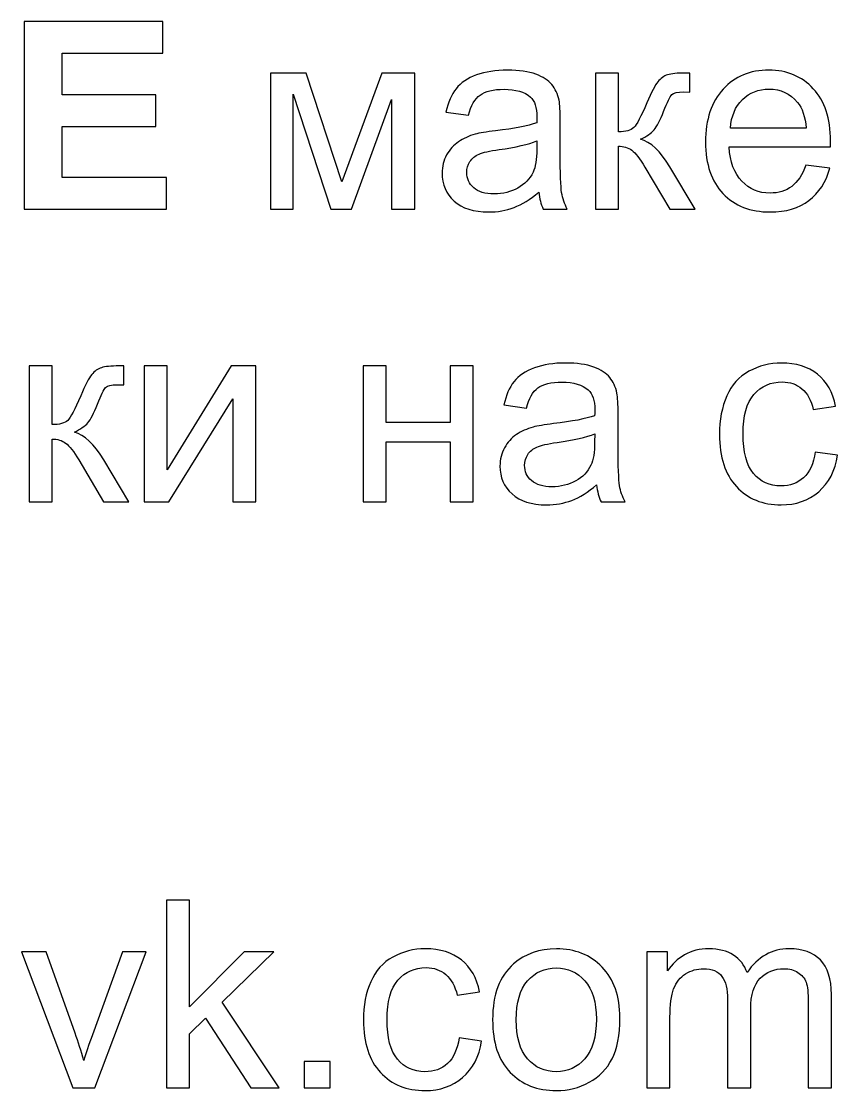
# Model space of a CAD drawing. Header units: centimetres. Extents: x 40 to 180, y 16 to 171.
# Drawn here: x 142.78 to 150.69, y 51.82 to 62.18 of the extents above; entities that cross this region are included whole.
import ezdxf

# ---------------------------------------------------------------- set-up
doc = ezdxf.new("R2010")
doc.units = ezdxf.units.CM
doc.header["$MEASUREMENT"] = 0
doc.layers.add('layer 1', color=7, linetype='Continuous')

msp = doc.modelspace()

# ---------------------------------------------------------------- linework, layer by layer
at = {"layer": 'layer 1', "color": 155}
for points, knots in [([(142.80196, 60.35965), (142.80196, 60.35965), (142.80196, 62.17829), (142.80196, 62.17829), (142.80196, 62.17829), (142.80196, 62.17829), (144.14816, 62.17829), (144.14816, 62.17829), (144.14816, 62.17829), (144.14816, 62.17829), (144.14816, 61.87095), (144.14816, 61.87095), (144.14816, 61.87095), (144.14816, 61.87095), (143.17026, 61.87095), (143.17026, 61.87095), (143.17026, 61.87095), (143.17026, 61.87095), (143.17026, 61.46709), (143.17026, 61.46709), (143.17026, 61.46709), (143.17026, 61.46709), (144.07958, 61.46709), (144.07958, 61.46709), (144.07958, 61.46709), (144.07958, 61.46709), (144.07958, 61.15975), (144.07958, 61.15975), (144.07958, 61.15975), (144.07958, 61.15975), (143.17026, 61.15975), (143.17026, 61.15975), (143.17026, 61.15975), (143.17026, 61.15975), (143.17026, 60.66699), (143.17026, 60.66699), (143.17026, 60.66699), (143.17026, 60.66699), (144.18372, 60.66699), (144.18372, 60.66699), (144.18372, 60.66699), (144.18372, 60.66699), (144.18372, 60.35965), (144.18372, 60.35965), (144.18372, 60.35965), (144.18372, 60.35965), (142.80196, 60.35965), (142.80196, 60.35965)], [0, 0, 0, 0, 0.07692308, 0.07692308, 0.07692308, 0.07692308, 0.15384615, 0.15384615, 0.15384615, 0.15384615, 0.23076923, 0.23076923, 0.23076923, 0.23076923, 0.30769231, 0.30769231, 0.30769231, 0.30769231, 0.38461538, 0.38461538, 0.38461538, 0.38461538, 0.46153846, 0.46153846, 0.46153846, 0.46153846, 0.53846154, 0.53846154, 0.53846154, 0.53846154, 0.61538462, 0.61538462, 0.61538462, 0.61538462, 0.69230769, 0.69230769, 0.69230769, 0.69230769, 0.76923077, 0.76923077, 0.76923077, 0.76923077, 0.84615385, 0.84615385, 0.84615385, 0.84615385, 1, 1, 1, 1]), ([(144.18309, 51.84682), (144.18309, 51.84682), (144.18309, 53.66546), (144.18309, 53.66546), (144.18309, 53.66546), (144.18309, 53.66546), (144.40661, 53.66546), (144.40661, 53.66546), (144.40661, 53.66546), (144.40661, 53.66546), (144.40661, 52.62956), (144.40661, 52.62956), (144.40661, 52.62956), (144.40661, 52.62956), (144.93493, 53.16508), (144.93493, 53.16508), (144.93493, 53.16508), (144.93493, 53.16508), (145.22364, 53.16508), (145.22364, 53.16508), (145.22364, 53.16508), (145.22364, 53.16508), (144.72072, 52.67528), (144.72072, 52.67528), (144.72072, 52.67528), (144.72072, 52.67528), (145.27444, 51.84682), (145.27444, 51.84682), (145.27444, 51.84682), (145.27444, 51.84682), (144.99927, 51.84682), (144.99927, 51.84682), (144.99927, 51.84682), (144.99927, 51.84682), (144.56155, 52.52034), (144.56155, 52.52034), (144.56155, 52.52034), (144.56155, 52.52034), (144.40661, 52.36964), (144.40661, 52.36964), (144.40661, 52.36964), (144.40661, 52.36964), (144.40661, 51.84682), (144.40661, 51.84682), (144.40661, 51.84682), (144.40661, 51.84682), (144.18309, 51.84682), (144.18309, 51.84682)], [0, 0, 0, 0, 0.07692308, 0.07692308, 0.07692308, 0.07692308, 0.15384615, 0.15384615, 0.15384615, 0.15384615, 0.23076923, 0.23076923, 0.23076923, 0.23076923, 0.30769231, 0.30769231, 0.30769231, 0.30769231, 0.38461538, 0.38461538, 0.38461538, 0.38461538, 0.46153846, 0.46153846, 0.46153846, 0.46153846, 0.53846154, 0.53846154, 0.53846154, 0.53846154, 0.61538462, 0.61538462, 0.61538462, 0.61538462, 0.69230769, 0.69230769, 0.69230769, 0.69230769, 0.76923077, 0.76923077, 0.76923077, 0.76923077, 0.84615385, 0.84615385, 0.84615385, 0.84615385, 1, 1, 1, 1]), ([(143.2725, 51.84682), (143.2725, 51.84682), (142.77508, 53.16508), (142.77508, 53.16508), (142.77508, 53.16508), (142.77508, 53.16508), (143.01426, 53.16508), (143.01426, 53.16508), (143.01426, 53.16508), (143.01426, 53.16508), (143.2962, 52.37556), (143.2962, 52.37556), (143.2962, 52.37556), (143.32668, 52.29047), (143.35505, 52.202), (143.38087, 52.11013), (143.38087, 52.11013), (143.40077, 52.17956), (143.42828, 52.26296), (143.46427, 52.36075), (143.46427, 52.36075), (143.46427, 52.36075), (143.75721, 53.16508), (143.75721, 53.16508), (143.75721, 53.16508), (143.75721, 53.16508), (143.98666, 53.16508), (143.98666, 53.16508), (143.98666, 53.16508), (143.98666, 53.16508), (143.48755, 51.84682), (143.48755, 51.84682), (143.48755, 51.84682), (143.48755, 51.84682), (143.2725, 51.84682), (143.2725, 51.84682)], [0, 0, 0, 0, 0.1, 0.1, 0.1, 0.1, 0.2, 0.2, 0.2, 0.2, 0.3, 0.3, 0.3, 0.3, 0.4, 0.4, 0.4, 0.4, 0.5, 0.5, 0.5, 0.5, 0.6, 0.6, 0.6, 0.6, 0.7, 0.7, 0.7, 0.7, 0.8, 0.8, 0.8, 0.8, 1, 1, 1, 1]), ([(147.019, 52.32942), (147.019, 52.32942), (147.23744, 52.29894), (147.23744, 52.29894), (147.23744, 52.29894), (147.21331, 52.14866), (147.15235, 52.03139), (147.05371, 51.9463), (147.05371, 51.9463), (146.95508, 51.86121), (146.83358, 51.81888), (146.69007, 51.81888), (146.69007, 51.81888), (146.51015, 51.81888), (146.36537, 51.87772), (146.25615, 51.99541), (146.25615, 51.99541), (146.14651, 52.1131), (146.0919, 52.28158), (146.0919, 52.50087), (146.0919, 52.50087), (146.0919, 52.64311), (146.11561, 52.76715), (146.1626, 52.87383), (146.1626, 52.87383), (146.20959, 52.98008), (146.28113, 53.06009), (146.37765, 53.11301), (146.37765, 53.11301), (146.47375, 53.16635), (146.57831, 53.19302), (146.69176, 53.19302), (146.69176, 53.19302), (146.83443, 53.19302), (146.95169, 53.15704), (147.04228, 53.08465), (147.04228, 53.08465), (147.1333, 53.01226), (147.19172, 52.90939), (147.21712, 52.77646), (147.21712, 52.77646), (147.21712, 52.77646), (147.00122, 52.74344), (147.00122, 52.74344), (147.00122, 52.74344), (146.98048, 52.83192), (146.94407, 52.89838), (146.89115, 52.94325), (146.89115, 52.94325), (146.83866, 52.9877), (146.77516, 53.01014), (146.70065, 53.01014), (146.70065, 53.01014), (146.58805, 53.01014), (146.49661, 52.96992), (146.42591, 52.88949), (146.42591, 52.88949), (146.35564, 52.80863), (146.3205, 52.68163), (146.3205, 52.50722), (146.3205, 52.50722), (146.3205, 52.33027), (146.35437, 52.202), (146.4221, 52.12199), (146.4221, 52.12199), (146.49026, 52.04198), (146.57873, 52.00176), (146.68753, 52.00176), (146.68753, 52.00176), (146.77558, 52.00176), (146.84882, 52.02843), (146.90724, 52.08219), (146.90724, 52.08219), (146.96608, 52.13553), (147.00334, 52.21808), (147.019, 52.32942)], [0, 0, 0, 0, 0.05, 0.05, 0.05, 0.05, 0.1, 0.1, 0.1, 0.1, 0.15, 0.15, 0.15, 0.15, 0.2, 0.2, 0.2, 0.2, 0.25, 0.25, 0.25, 0.25, 0.3, 0.3, 0.3, 0.3, 0.35, 0.35, 0.35, 0.35, 0.4, 0.4, 0.4, 0.4, 0.45, 0.45, 0.45, 0.45, 0.5, 0.5, 0.5, 0.5, 0.55, 0.55, 0.55, 0.55, 0.6, 0.6, 0.6, 0.6, 0.65, 0.65, 0.65, 0.65, 0.7, 0.7, 0.7, 0.7, 0.75, 0.75, 0.75, 0.75, 0.8, 0.8, 0.8, 0.8, 0.85, 0.85, 0.85, 0.85, 0.9, 0.9, 0.9, 0.9, 1, 1, 1, 1]), ([(147.34412, 52.50595), (147.34412, 52.74937), (147.41185, 52.92971), (147.54774, 53.04697), (147.54774, 53.04697), (147.66077, 53.14434), (147.7992, 53.19302), (147.96219, 53.19302), (147.96219, 53.19302), (148.14295, 53.19302), (148.29112, 53.13375), (148.40626, 53.01522), (148.40626, 53.01522), (148.52099, 52.89711), (148.57856, 52.73328), (148.57856, 52.52458), (148.57856, 52.52458), (148.57856, 52.35524), (148.55316, 52.22232), (148.50236, 52.12537), (148.50236, 52.12537), (148.45156, 52.02843), (148.37748, 51.95308), (148.28011, 51.89931), (148.28011, 51.89931), (148.18317, 51.84555), (148.07691, 51.81888), (147.96219, 51.81888), (147.96219, 51.81888), (147.77761, 51.81888), (147.6286, 51.87772), (147.51472, 51.99583), (147.51472, 51.99583), (147.40085, 52.11394), (147.34412, 52.28412), (147.34412, 52.50595)], [0, 0, 0, 0, 0.1, 0.1, 0.1, 0.1, 0.2, 0.2, 0.2, 0.2, 0.3, 0.3, 0.3, 0.3, 0.4, 0.4, 0.4, 0.4, 0.5, 0.5, 0.5, 0.5, 0.6, 0.6, 0.6, 0.6, 0.7, 0.7, 0.7, 0.7, 0.8, 0.8, 0.8, 0.8, 1, 1, 1, 1]), ([(148.8406, 51.84682), (148.8406, 51.84682), (148.8406, 53.16508), (148.8406, 53.16508), (148.8406, 53.16508), (148.8406, 53.16508), (149.04126, 53.16508), (149.04126, 53.16508), (149.04126, 53.16508), (149.04126, 53.16508), (149.04126, 52.97881), (149.04126, 52.97881), (149.04126, 52.97881), (149.08232, 53.04316), (149.13736, 53.09523), (149.20594, 53.13418), (149.20594, 53.13418), (149.27452, 53.17355), (149.35241, 53.19302), (149.44004, 53.19302), (149.44004, 53.19302), (149.53741, 53.19302), (149.61742, 53.1727), (149.67965, 53.13248), (149.67965, 53.13248), (149.74188, 53.09184), (149.7859, 53.03554), (149.8113, 52.96273), (149.8113, 52.96273), (149.91629, 53.1164), (150.05218, 53.19302), (150.21982, 53.19302), (150.21982, 53.19302), (150.35105, 53.19302), (150.45223, 53.15704), (150.5225, 53.08465), (150.5225, 53.08465), (150.5932, 53.01226), (150.62876, 52.90092), (150.62876, 52.75064), (150.62876, 52.75064), (150.62876, 52.75064), (150.62876, 51.84682), (150.62876, 51.84682), (150.62876, 51.84682), (150.62876, 51.84682), (150.40524, 51.84682), (150.40524, 51.84682), (150.40524, 51.84682), (150.40524, 51.84682), (150.40524, 52.67655), (150.40524, 52.67655), (150.40524, 52.67655), (150.40524, 52.76545), (150.39762, 52.8298), (150.38323, 52.86917), (150.38323, 52.86917), (150.36883, 52.90854), (150.34259, 52.93987), (150.30406, 52.964), (150.30406, 52.964), (150.26596, 52.98813), (150.22109, 52.99998), (150.16987, 52.99998), (150.16987, 52.99998), (150.07673, 52.99998), (149.99969, 52.96908), (149.9383, 52.90769), (149.9383, 52.90769), (149.87692, 52.84589), (149.84644, 52.74725), (149.84644, 52.61178), (149.84644, 52.61178), (149.84644, 52.61178), (149.84644, 51.84682), (149.84644, 51.84682), (149.84644, 51.84682), (149.84644, 51.84682), (149.62292, 51.84682), (149.62292, 51.84682), (149.62292, 51.84682), (149.62292, 51.84682), (149.62292, 52.70238), (149.62292, 52.70238), (149.62292, 52.70238), (149.62292, 52.80144), (149.60472, 52.87594), (149.56831, 52.92547), (149.56831, 52.92547), (149.5319, 52.975), (149.47221, 52.99998), (149.38966, 52.99998), (149.38966, 52.99998), (149.32701, 52.99998), (149.26901, 52.98347), (149.21567, 52.95045), (149.21567, 52.95045), (149.16233, 52.91743), (149.12381, 52.86917), (149.09968, 52.80525), (149.09968, 52.80525), (149.07597, 52.74175), (149.06412, 52.64988), (149.06412, 52.53008), (149.06412, 52.53008), (149.06412, 52.53008), (149.06412, 51.84682), (149.06412, 51.84682), (149.06412, 51.84682), (149.06412, 51.84682), (148.8406, 51.84682), (148.8406, 51.84682)], [0, 0, 0, 0, 0.03448276, 0.03448276, 0.03448276, 0.03448276, 0.06896552, 0.06896552, 0.06896552, 0.06896552, 0.10344828, 0.10344828, 0.10344828, 0.10344828, 0.13793103, 0.13793103, 0.13793103, 0.13793103, 0.17241379, 0.17241379, 0.17241379, 0.17241379, 0.20689655, 0.20689655, 0.20689655, 0.20689655, 0.24137931, 0.24137931, 0.24137931, 0.24137931, 0.27586207, 0.27586207, 0.27586207, 0.27586207, 0.31034483, 0.31034483, 0.31034483, 0.31034483, 0.34482759, 0.34482759, 0.34482759, 0.34482759, 0.37931034, 0.37931034, 0.37931034, 0.37931034, 0.4137931, 0.4137931, 0.4137931, 0.4137931, 0.44827586, 0.44827586, 0.44827586, 0.44827586, 0.48275862, 0.48275862, 0.48275862, 0.48275862, 0.51724138, 0.51724138, 0.51724138, 0.51724138, 0.55172414, 0.55172414, 0.55172414, 0.55172414, 0.5862069, 0.5862069, 0.5862069, 0.5862069, 0.62068966, 0.62068966, 0.62068966, 0.62068966, 0.65517241, 0.65517241, 0.65517241, 0.65517241, 0.68965517, 0.68965517, 0.68965517, 0.68965517, 0.72413793, 0.72413793, 0.72413793, 0.72413793, 0.75862069, 0.75862069, 0.75862069, 0.75862069, 0.79310345, 0.79310345, 0.79310345, 0.79310345, 0.82758621, 0.82758621, 0.82758621, 0.82758621, 0.86206897, 0.86206897, 0.86206897, 0.86206897, 0.89655172, 0.89655172, 0.89655172, 0.89655172, 0.93103448, 0.93103448, 0.93103448, 0.93103448, 1, 1, 1, 1]), ([(147.57272, 52.50553), (147.57272, 52.33704), (147.60955, 52.21089), (147.68321, 52.12749), (147.68321, 52.12749), (147.75729, 52.04367), (147.85, 52.00176), (147.96219, 52.00176), (147.96219, 52.00176), (148.0731, 52.00176), (148.16539, 52.04367), (148.23947, 52.12791), (148.23947, 52.12791), (148.31313, 52.21216), (148.34996, 52.34043), (148.34996, 52.51272), (148.34996, 52.51272), (148.34996, 52.67528), (148.31271, 52.79847), (148.23862, 52.88187), (148.23862, 52.88187), (148.16454, 52.96569), (148.07225, 53.0076), (147.96219, 53.0076), (147.96219, 53.0076), (147.85, 53.0076), (147.75729, 52.96611), (147.68321, 52.88272), (147.68321, 52.88272), (147.60955, 52.79932), (147.57272, 52.67359), (147.57272, 52.50553)], [0, 0, 0, 0, 0.11111111, 0.11111111, 0.11111111, 0.11111111, 0.22222222, 0.22222222, 0.22222222, 0.22222222, 0.33333333, 0.33333333, 0.33333333, 0.33333333, 0.44444444, 0.44444444, 0.44444444, 0.44444444, 0.55555556, 0.55555556, 0.55555556, 0.55555556, 0.66666667, 0.66666667, 0.66666667, 0.66666667, 0.77777778, 0.77777778, 0.77777778, 0.77777778, 1, 1, 1, 1]), ([(145.51574, 51.84682), (145.51574, 51.84682), (145.51574, 52.10082), (145.51574, 52.10082), (145.51574, 52.10082), (145.51574, 52.10082), (145.76974, 52.10082), (145.76974, 52.10082), (145.76974, 52.10082), (145.76974, 52.10082), (145.76974, 51.84682), (145.76974, 51.84682), (145.76974, 51.84682), (145.76974, 51.84682), (145.51574, 51.84682), (145.51574, 51.84682)], [0, 0, 0, 0, 0.2, 0.2, 0.2, 0.2, 0.4, 0.4, 0.4, 0.4, 0.6, 0.6, 0.6, 0.6, 1, 1, 1, 1])]:
    msp.add_open_spline(points, degree=3, knots=knots, dxfattribs=at)
at = {"layer": 'layer 1', "color": 250}
for points, knots in [([(145.19168, 61.67791), (145.19168, 61.67791), (145.53543, 61.67791), (145.53543, 61.67791), (145.53543, 61.67791), (145.53543, 61.67791), (145.88383, 60.62296), (145.88383, 60.62296), (145.88383, 60.62296), (145.88383, 60.62296), (146.26949, 61.67791), (146.26949, 61.67791), (146.26949, 61.67791), (146.26949, 61.67791), (146.58868, 61.67791), (146.58868, 61.67791), (146.58868, 61.67791), (146.58868, 61.67791), (146.58868, 60.35965), (146.58868, 60.35965), (146.58868, 60.35965), (146.58868, 60.35965), (146.36516, 60.35965), (146.36516, 60.35965), (146.36516, 60.35965), (146.36516, 60.35965), (146.36516, 61.42095), (146.36516, 61.42095), (146.36516, 61.42095), (146.36516, 61.42095), (145.97696, 60.35965), (145.97696, 60.35965), (145.97696, 60.35965), (145.97696, 60.35965), (145.77715, 60.35965), (145.77715, 60.35965), (145.77715, 60.35965), (145.77715, 60.35965), (145.41012, 61.47175), (145.41012, 61.47175), (145.41012, 61.47175), (145.41012, 61.47175), (145.41012, 60.35965), (145.41012, 60.35965), (145.41012, 60.35965), (145.41012, 60.35965), (145.19168, 60.35965), (145.19168, 60.35965), (145.19168, 60.35965), (145.19168, 60.35965), (145.19168, 61.67791), (145.19168, 61.67791)], [0, 0, 0, 0, 0.07142857, 0.07142857, 0.07142857, 0.07142857, 0.14285714, 0.14285714, 0.14285714, 0.14285714, 0.21428571, 0.21428571, 0.21428571, 0.21428571, 0.28571429, 0.28571429, 0.28571429, 0.28571429, 0.35714286, 0.35714286, 0.35714286, 0.35714286, 0.42857143, 0.42857143, 0.42857143, 0.42857143, 0.5, 0.5, 0.5, 0.5, 0.57142857, 0.57142857, 0.57142857, 0.57142857, 0.64285714, 0.64285714, 0.64285714, 0.64285714, 0.71428571, 0.71428571, 0.71428571, 0.71428571, 0.78571429, 0.78571429, 0.78571429, 0.78571429, 0.85714286, 0.85714286, 0.85714286, 0.85714286, 1, 1, 1, 1]), ([(147.79137, 60.52475), (147.7084, 60.45405), (147.62839, 60.40452), (147.55176, 60.37531), (147.55176, 60.37531), (147.47514, 60.3461), (147.39301, 60.33171), (147.30496, 60.33171), (147.30496, 60.33171), (147.16018, 60.33171), (147.04884, 60.36685), (146.97095, 60.43754), (146.97095, 60.43754), (146.89306, 60.50782), (146.85411, 60.59799), (146.85411, 60.70763), (146.85411, 60.70763), (146.85411, 60.77198), (146.86893, 60.83082), (146.89814, 60.88416), (146.89814, 60.88416), (146.92777, 60.9375), (146.96629, 60.97983), (147.01371, 61.01201), (147.01371, 61.01201), (147.06154, 61.04418), (147.11488, 61.06873), (147.17457, 61.08524), (147.17457, 61.08524), (147.2186, 61.09667), (147.28506, 61.10768), (147.37354, 61.11869), (147.37354, 61.11869), (147.55388, 61.13985), (147.68723, 61.16568), (147.77232, 61.19531), (147.77232, 61.19531), (147.77317, 61.22579), (147.77359, 61.24526), (147.77359, 61.25331), (147.77359, 61.25331), (147.77359, 61.3439), (147.75242, 61.40782), (147.71009, 61.44508), (147.71009, 61.44508), (147.65294, 61.49545), (147.56785, 61.52043), (147.45524, 61.52043), (147.45524, 61.52043), (147.34983, 61.52043), (147.27194, 61.5018), (147.22199, 61.46497), (147.22199, 61.46497), (147.17161, 61.42814), (147.13478, 61.36295), (147.11065, 61.26897), (147.11065, 61.26897), (147.11065, 61.26897), (146.89221, 61.29945), (146.89221, 61.29945), (146.89221, 61.29945), (146.91211, 61.39301), (146.9447, 61.46878), (146.99042, 61.52636), (146.99042, 61.52636), (147.03614, 61.58393), (147.10218, 61.62796), (147.18854, 61.65928), (147.18854, 61.65928), (147.27448, 61.69019), (147.37481, 61.70585), (147.48826, 61.70585), (147.48826, 61.70585), (147.60087, 61.70585), (147.69273, 61.69273), (147.76343, 61.66606), (147.76343, 61.66606), (147.8337, 61.63939), (147.88577, 61.60637), (147.91879, 61.56615), (147.91879, 61.56615), (147.95181, 61.52593), (147.9751, 61.47513), (147.98864, 61.41375), (147.98864, 61.41375), (147.99584, 61.37565), (147.99965, 61.30707), (147.99965, 61.20843), (147.99965, 61.20843), (147.99965, 61.20843), (147.99965, 60.9121), (147.99965, 60.9121), (147.99965, 60.9121), (147.99965, 60.70509), (148.00431, 60.57428), (148.01362, 60.51882), (148.01362, 60.51882), (148.02251, 60.46337), (148.04114, 60.41045), (148.06823, 60.35965), (148.06823, 60.35965), (148.06823, 60.35965), (147.83455, 60.35965), (147.83455, 60.35965), (147.83455, 60.35965), (147.81211, 60.40664), (147.79772, 60.46167), (147.79137, 60.52475)], [0, 0, 0, 0, 0.03571429, 0.03571429, 0.03571429, 0.03571429, 0.07142857, 0.07142857, 0.07142857, 0.07142857, 0.10714286, 0.10714286, 0.10714286, 0.10714286, 0.14285714, 0.14285714, 0.14285714, 0.14285714, 0.17857143, 0.17857143, 0.17857143, 0.17857143, 0.21428571, 0.21428571, 0.21428571, 0.21428571, 0.25, 0.25, 0.25, 0.25, 0.28571429, 0.28571429, 0.28571429, 0.28571429, 0.32142857, 0.32142857, 0.32142857, 0.32142857, 0.35714286, 0.35714286, 0.35714286, 0.35714286, 0.39285714, 0.39285714, 0.39285714, 0.39285714, 0.42857143, 0.42857143, 0.42857143, 0.42857143, 0.46428571, 0.46428571, 0.46428571, 0.46428571, 0.5, 0.5, 0.5, 0.5, 0.53571429, 0.53571429, 0.53571429, 0.53571429, 0.57142857, 0.57142857, 0.57142857, 0.57142857, 0.60714286, 0.60714286, 0.60714286, 0.60714286, 0.64285714, 0.64285714, 0.64285714, 0.64285714, 0.67857143, 0.67857143, 0.67857143, 0.67857143, 0.71428571, 0.71428571, 0.71428571, 0.71428571, 0.75, 0.75, 0.75, 0.75, 0.78571429, 0.78571429, 0.78571429, 0.78571429, 0.82142857, 0.82142857, 0.82142857, 0.82142857, 0.85714286, 0.85714286, 0.85714286, 0.85714286, 0.89285714, 0.89285714, 0.89285714, 0.89285714, 0.92857143, 0.92857143, 0.92857143, 0.92857143, 1, 1, 1, 1]), ([(148.34043, 61.67791), (148.34043, 61.67791), (148.56395, 61.67791), (148.56395, 61.67791), (148.56395, 61.67791), (148.56395, 61.67791), (148.56395, 61.10895), (148.56395, 61.10895), (148.56395, 61.10895), (148.63507, 61.10895), (148.68502, 61.1225), (148.71381, 61.15001), (148.71381, 61.15001), (148.74217, 61.17711), (148.78408, 61.25627), (148.83996, 61.38793), (148.83996, 61.38793), (148.88399, 61.49207), (148.91955, 61.56065), (148.94664, 61.59367), (148.94664, 61.59367), (148.97416, 61.62669), (149.00549, 61.64912), (149.04105, 61.66055), (149.04105, 61.66055), (149.07703, 61.67198), (149.13418, 61.67791), (149.2125, 61.67791), (149.2125, 61.67791), (149.2125, 61.67791), (149.25737, 61.67791), (149.25737, 61.67791), (149.25737, 61.67791), (149.25737, 61.67791), (149.25737, 61.49376), (149.25737, 61.49376), (149.25737, 61.49376), (149.25737, 61.49376), (149.19514, 61.49503), (149.19514, 61.49503), (149.19514, 61.49503), (149.1363, 61.49503), (149.09862, 61.48614), (149.08211, 61.46878), (149.08211, 61.46878), (149.06475, 61.45058), (149.03808, 61.39639), (149.00252, 61.30622), (149.00252, 61.30622), (148.96866, 61.21986), (148.93775, 61.16017), (148.90939, 61.12715), (148.90939, 61.12715), (148.88145, 61.09413), (148.83785, 61.06408), (148.779, 61.03656), (148.779, 61.03656), (148.8751, 61.01074), (148.96993, 60.92141), (149.06306, 60.76817), (149.06306, 60.76817), (149.06306, 60.76817), (149.30817, 60.35965), (149.30817, 60.35965), (149.30817, 60.35965), (149.30817, 60.35965), (149.06264, 60.35965), (149.06264, 60.35965), (149.06264, 60.35965), (149.06264, 60.35965), (148.82091, 60.7669), (148.82091, 60.7669), (148.82091, 60.7669), (148.77223, 60.84945), (148.7299, 60.90363), (148.69391, 60.92988), (148.69391, 60.92988), (148.65751, 60.95613), (148.61433, 60.96925), (148.56395, 60.96925), (148.56395, 60.96925), (148.56395, 60.96925), (148.56395, 60.35965), (148.56395, 60.35965), (148.56395, 60.35965), (148.56395, 60.35965), (148.34043, 60.35965), (148.34043, 60.35965), (148.34043, 60.35965), (148.34043, 60.35965), (148.34043, 61.67791), (148.34043, 61.67791)], [0, 0, 0, 0, 0.04166667, 0.04166667, 0.04166667, 0.04166667, 0.08333333, 0.08333333, 0.08333333, 0.08333333, 0.125, 0.125, 0.125, 0.125, 0.16666667, 0.16666667, 0.16666667, 0.16666667, 0.20833333, 0.20833333, 0.20833333, 0.20833333, 0.25, 0.25, 0.25, 0.25, 0.29166667, 0.29166667, 0.29166667, 0.29166667, 0.33333333, 0.33333333, 0.33333333, 0.33333333, 0.375, 0.375, 0.375, 0.375, 0.41666667, 0.41666667, 0.41666667, 0.41666667, 0.45833333, 0.45833333, 0.45833333, 0.45833333, 0.5, 0.5, 0.5, 0.5, 0.54166667, 0.54166667, 0.54166667, 0.54166667, 0.58333333, 0.58333333, 0.58333333, 0.58333333, 0.625, 0.625, 0.625, 0.625, 0.66666667, 0.66666667, 0.66666667, 0.66666667, 0.70833333, 0.70833333, 0.70833333, 0.70833333, 0.75, 0.75, 0.75, 0.75, 0.79166667, 0.79166667, 0.79166667, 0.79166667, 0.83333333, 0.83333333, 0.83333333, 0.83333333, 0.875, 0.875, 0.875, 0.875, 0.91666667, 0.91666667, 0.91666667, 0.91666667, 1, 1, 1, 1]), ([(150.38174, 60.78637), (150.38174, 60.78637), (150.61288, 60.75589), (150.61288, 60.75589), (150.61288, 60.75589), (150.5769, 60.62169), (150.50959, 60.51713), (150.41137, 60.44305), (150.41137, 60.44305), (150.31316, 60.36896), (150.18785, 60.33171), (150.03503, 60.33171), (150.03503, 60.33171), (149.84284, 60.33171), (149.69044, 60.39098), (149.57783, 60.50951), (149.57783, 60.50951), (149.46522, 60.62762), (149.40892, 60.79399), (149.40892, 61.00777), (149.40892, 61.00777), (149.40892, 61.22875), (149.46565, 61.40063), (149.57952, 61.52255), (149.57952, 61.52255), (149.6934, 61.64489), (149.84114, 61.70585), (150.02275, 61.70585), (150.02275, 61.70585), (150.19844, 61.70585), (150.34195, 61.64616), (150.45328, 61.52636), (150.45328, 61.52636), (150.56462, 61.40655), (150.6205, 61.23807), (150.6205, 61.0209), (150.6205, 61.0209), (150.6205, 61.00777), (150.62008, 60.98788), (150.61923, 60.96163), (150.61923, 60.96163), (150.61923, 60.96163), (149.63752, 60.96163), (149.63752, 60.96163), (149.63752, 60.96163), (149.64599, 60.81727), (149.68663, 60.70636), (149.76029, 60.62974), (149.76029, 60.62974), (149.83352, 60.55311), (149.92539, 60.51459), (150.03503, 60.51459), (150.03503, 60.51459), (150.11673, 60.51459), (150.18658, 60.53618), (150.24416, 60.57936), (150.24416, 60.57936), (150.30215, 60.62254), (150.34787, 60.69154), (150.38174, 60.78637)], [0, 0, 0, 0, 0.0625, 0.0625, 0.0625, 0.0625, 0.125, 0.125, 0.125, 0.125, 0.1875, 0.1875, 0.1875, 0.1875, 0.25, 0.25, 0.25, 0.25, 0.3125, 0.3125, 0.3125, 0.3125, 0.375, 0.375, 0.375, 0.375, 0.4375, 0.4375, 0.4375, 0.4375, 0.5, 0.5, 0.5, 0.5, 0.5625, 0.5625, 0.5625, 0.5625, 0.625, 0.625, 0.625, 0.625, 0.6875, 0.6875, 0.6875, 0.6875, 0.75, 0.75, 0.75, 0.75, 0.8125, 0.8125, 0.8125, 0.8125, 0.875, 0.875, 0.875, 0.875, 1, 1, 1, 1]), ([(149.65022, 61.14451), (149.65022, 61.14451), (150.38428, 61.14451), (150.38428, 61.14451), (150.38428, 61.14451), (150.37454, 61.25542), (150.34618, 61.3384), (150.30004, 61.39385), (150.30004, 61.39385), (150.22934, 61.47979), (150.13705, 61.52297), (150.02402, 61.52297), (150.02402, 61.52297), (149.92158, 61.52297), (149.83564, 61.48868), (149.76579, 61.4201), (149.76579, 61.4201), (149.69636, 61.35152), (149.65784, 61.25966), (149.65022, 61.14451)], [0, 0, 0, 0, 0.16666667, 0.16666667, 0.16666667, 0.16666667, 0.33333333, 0.33333333, 0.33333333, 0.33333333, 0.5, 0.5, 0.5, 0.5, 0.66666667, 0.66666667, 0.66666667, 0.66666667, 1, 1, 1, 1]), ([(147.77359, 61.02005), (147.69231, 60.98703), (147.57039, 60.95909), (147.40783, 60.93623), (147.40783, 60.93623), (147.31554, 60.92311), (147.25035, 60.90829), (147.21225, 60.89178), (147.21225, 60.89178), (147.17415, 60.87527), (147.14494, 60.85114), (147.1242, 60.81981), (147.1242, 60.81981), (147.10345, 60.78806), (147.09287, 60.75293), (147.09287, 60.71398), (147.09287, 60.71398), (147.09287, 60.65514), (147.11531, 60.60561), (147.1606, 60.56624), (147.1606, 60.56624), (147.2059, 60.52687), (147.27194, 60.50697), (147.35872, 60.50697), (147.35872, 60.50697), (147.44466, 60.50697), (147.52128, 60.5256), (147.58859, 60.56327), (147.58859, 60.56327), (147.65548, 60.60053), (147.70501, 60.65175), (147.73634, 60.71652), (147.73634, 60.71652), (147.76047, 60.7669), (147.77232, 60.84098), (147.77232, 60.93877), (147.77232, 60.93877), (147.77232, 60.93877), (147.77359, 61.02005), (147.77359, 61.02005)], [0, 0, 0, 0, 0.09090909, 0.09090909, 0.09090909, 0.09090909, 0.18181818, 0.18181818, 0.18181818, 0.18181818, 0.27272727, 0.27272727, 0.27272727, 0.27272727, 0.36363636, 0.36363636, 0.36363636, 0.36363636, 0.45454545, 0.45454545, 0.45454545, 0.45454545, 0.54545455, 0.54545455, 0.54545455, 0.54545455, 0.63636364, 0.63636364, 0.63636364, 0.63636364, 0.72727273, 0.72727273, 0.72727273, 0.72727273, 0.81818182, 0.81818182, 0.81818182, 0.81818182, 1, 1, 1, 1]), ([(148.35269, 57.68714), (148.26972, 57.61644), (148.18971, 57.56691), (148.11308, 57.5377), (148.11308, 57.5377), (148.03646, 57.50849), (147.95433, 57.4941), (147.86628, 57.4941), (147.86628, 57.4941), (147.7215, 57.4941), (147.61016, 57.52924), (147.53227, 57.59993), (147.53227, 57.59993), (147.45438, 57.67021), (147.41543, 57.76038), (147.41543, 57.87002), (147.41543, 57.87002), (147.41543, 57.93437), (147.43025, 57.99321), (147.45946, 58.04655), (147.45946, 58.04655), (147.48909, 58.09989), (147.52761, 58.14222), (147.57503, 58.1744), (147.57503, 58.1744), (147.62286, 58.20657), (147.6762, 58.23112), (147.73589, 58.24763), (147.73589, 58.24763), (147.77992, 58.25906), (147.84638, 58.27007), (147.93486, 58.28108), (147.93486, 58.28108), (148.1152, 58.30224), (148.24855, 58.32807), (148.33364, 58.3577), (148.33364, 58.3577), (148.33449, 58.38818), (148.33491, 58.40765), (148.33491, 58.4157), (148.33491, 58.4157), (148.33491, 58.50629), (148.31374, 58.57021), (148.27141, 58.60747), (148.27141, 58.60747), (148.21426, 58.65784), (148.12917, 58.68282), (148.01656, 58.68282), (148.01656, 58.68282), (147.91115, 58.68282), (147.83326, 58.66419), (147.78331, 58.62736), (147.78331, 58.62736), (147.73293, 58.59053), (147.6961, 58.52534), (147.67197, 58.43136), (147.67197, 58.43136), (147.67197, 58.43136), (147.45353, 58.46184), (147.45353, 58.46184), (147.45353, 58.46184), (147.47343, 58.5554), (147.50602, 58.63117), (147.55174, 58.68875), (147.55174, 58.68875), (147.59746, 58.74632), (147.6635, 58.79035), (147.74986, 58.82167), (147.74986, 58.82167), (147.8358, 58.85258), (147.93613, 58.86824), (148.04958, 58.86824), (148.04958, 58.86824), (148.16219, 58.86824), (148.25405, 58.85512), (148.32475, 58.82845), (148.32475, 58.82845), (148.39502, 58.80178), (148.44709, 58.76876), (148.48011, 58.72854), (148.48011, 58.72854), (148.51313, 58.68832), (148.53642, 58.63752), (148.54996, 58.57614), (148.54996, 58.57614), (148.55716, 58.53804), (148.56097, 58.46946), (148.56097, 58.37082), (148.56097, 58.37082), (148.56097, 58.37082), (148.56097, 58.07449), (148.56097, 58.07449), (148.56097, 58.07449), (148.56097, 57.86748), (148.56563, 57.73667), (148.57494, 57.68121), (148.57494, 57.68121), (148.58383, 57.62576), (148.60246, 57.57284), (148.62955, 57.52204), (148.62955, 57.52204), (148.62955, 57.52204), (148.39587, 57.52204), (148.39587, 57.52204), (148.39587, 57.52204), (148.37343, 57.56903), (148.35904, 57.62406), (148.35269, 57.68714)], [0, 0, 0, 0, 0.03571429, 0.03571429, 0.03571429, 0.03571429, 0.07142857, 0.07142857, 0.07142857, 0.07142857, 0.10714286, 0.10714286, 0.10714286, 0.10714286, 0.14285714, 0.14285714, 0.14285714, 0.14285714, 0.17857143, 0.17857143, 0.17857143, 0.17857143, 0.21428571, 0.21428571, 0.21428571, 0.21428571, 0.25, 0.25, 0.25, 0.25, 0.28571429, 0.28571429, 0.28571429, 0.28571429, 0.32142857, 0.32142857, 0.32142857, 0.32142857, 0.35714286, 0.35714286, 0.35714286, 0.35714286, 0.39285714, 0.39285714, 0.39285714, 0.39285714, 0.42857143, 0.42857143, 0.42857143, 0.42857143, 0.46428571, 0.46428571, 0.46428571, 0.46428571, 0.5, 0.5, 0.5, 0.5, 0.53571429, 0.53571429, 0.53571429, 0.53571429, 0.57142857, 0.57142857, 0.57142857, 0.57142857, 0.60714286, 0.60714286, 0.60714286, 0.60714286, 0.64285714, 0.64285714, 0.64285714, 0.64285714, 0.67857143, 0.67857143, 0.67857143, 0.67857143, 0.71428571, 0.71428571, 0.71428571, 0.71428571, 0.75, 0.75, 0.75, 0.75, 0.78571429, 0.78571429, 0.78571429, 0.78571429, 0.82142857, 0.82142857, 0.82142857, 0.82142857, 0.85714286, 0.85714286, 0.85714286, 0.85714286, 0.89285714, 0.89285714, 0.89285714, 0.89285714, 0.92857143, 0.92857143, 0.92857143, 0.92857143, 1, 1, 1, 1]), ([(150.47105, 58.00464), (150.47105, 58.00464), (150.68949, 57.97416), (150.68949, 57.97416), (150.68949, 57.97416), (150.66536, 57.82388), (150.6044, 57.70661), (150.50576, 57.62152), (150.50576, 57.62152), (150.40713, 57.53643), (150.28563, 57.4941), (150.14212, 57.4941), (150.14212, 57.4941), (149.9622, 57.4941), (149.81742, 57.55294), (149.7082, 57.67063), (149.7082, 57.67063), (149.59856, 57.78832), (149.54395, 57.9568), (149.54395, 58.17609), (149.54395, 58.17609), (149.54395, 58.31833), (149.56766, 58.44237), (149.61465, 58.54905), (149.61465, 58.54905), (149.66164, 58.6553), (149.73318, 58.73531), (149.8297, 58.78823), (149.8297, 58.78823), (149.9258, 58.84157), (150.03036, 58.86824), (150.14381, 58.86824), (150.14381, 58.86824), (150.28648, 58.86824), (150.40374, 58.83226), (150.49433, 58.75987), (150.49433, 58.75987), (150.58535, 58.68748), (150.64377, 58.58461), (150.66917, 58.45168), (150.66917, 58.45168), (150.66917, 58.45168), (150.45327, 58.41866), (150.45327, 58.41866), (150.45327, 58.41866), (150.43253, 58.50714), (150.39612, 58.5736), (150.3432, 58.61847), (150.3432, 58.61847), (150.29071, 58.66292), (150.22721, 58.68536), (150.1527, 58.68536), (150.1527, 58.68536), (150.0401, 58.68536), (149.94866, 58.64514), (149.87796, 58.56471), (149.87796, 58.56471), (149.80769, 58.48385), (149.77255, 58.35685), (149.77255, 58.18244), (149.77255, 58.18244), (149.77255, 58.00549), (149.80642, 57.87722), (149.87415, 57.79721), (149.87415, 57.79721), (149.94231, 57.7172), (150.03078, 57.67698), (150.13958, 57.67698), (150.13958, 57.67698), (150.22763, 57.67698), (150.30087, 57.70365), (150.35929, 57.75741), (150.35929, 57.75741), (150.41813, 57.81075), (150.45539, 57.8933), (150.47105, 58.00464)], [0, 0, 0, 0, 0.05, 0.05, 0.05, 0.05, 0.1, 0.1, 0.1, 0.1, 0.15, 0.15, 0.15, 0.15, 0.2, 0.2, 0.2, 0.2, 0.25, 0.25, 0.25, 0.25, 0.3, 0.3, 0.3, 0.3, 0.35, 0.35, 0.35, 0.35, 0.4, 0.4, 0.4, 0.4, 0.45, 0.45, 0.45, 0.45, 0.5, 0.5, 0.5, 0.5, 0.55, 0.55, 0.55, 0.55, 0.6, 0.6, 0.6, 0.6, 0.65, 0.65, 0.65, 0.65, 0.7, 0.7, 0.7, 0.7, 0.75, 0.75, 0.75, 0.75, 0.8, 0.8, 0.8, 0.8, 0.85, 0.85, 0.85, 0.85, 0.9, 0.9, 0.9, 0.9, 1, 1, 1, 1]), ([(142.85063, 58.8403), (142.85063, 58.8403), (143.07415, 58.8403), (143.07415, 58.8403), (143.07415, 58.8403), (143.07415, 58.8403), (143.07415, 58.27134), (143.07415, 58.27134), (143.07415, 58.27134), (143.14527, 58.27134), (143.19522, 58.28489), (143.22401, 58.3124), (143.22401, 58.3124), (143.25237, 58.3395), (143.29428, 58.41866), (143.35016, 58.55032), (143.35016, 58.55032), (143.39419, 58.65446), (143.42975, 58.72304), (143.45684, 58.75606), (143.45684, 58.75606), (143.48436, 58.78908), (143.51569, 58.81151), (143.55125, 58.82294), (143.55125, 58.82294), (143.58723, 58.83437), (143.64438, 58.8403), (143.7227, 58.8403), (143.7227, 58.8403), (143.7227, 58.8403), (143.76757, 58.8403), (143.76757, 58.8403), (143.76757, 58.8403), (143.76757, 58.8403), (143.76757, 58.65615), (143.76757, 58.65615), (143.76757, 58.65615), (143.76757, 58.65615), (143.70534, 58.65742), (143.70534, 58.65742), (143.70534, 58.65742), (143.6465, 58.65742), (143.60882, 58.64853), (143.59231, 58.63117), (143.59231, 58.63117), (143.57495, 58.61297), (143.54828, 58.55878), (143.51272, 58.46861), (143.51272, 58.46861), (143.47886, 58.38225), (143.44795, 58.32256), (143.41959, 58.28954), (143.41959, 58.28954), (143.39165, 58.25652), (143.34805, 58.22647), (143.2892, 58.19895), (143.2892, 58.19895), (143.3853, 58.17313), (143.48013, 58.0838), (143.57326, 57.93056), (143.57326, 57.93056), (143.57326, 57.93056), (143.81837, 57.52204), (143.81837, 57.52204), (143.81837, 57.52204), (143.81837, 57.52204), (143.57284, 57.52204), (143.57284, 57.52204), (143.57284, 57.52204), (143.57284, 57.52204), (143.33111, 57.92929), (143.33111, 57.92929), (143.33111, 57.92929), (143.28243, 58.01184), (143.2401, 58.06602), (143.20411, 58.09227), (143.20411, 58.09227), (143.16771, 58.11852), (143.12453, 58.13164), (143.07415, 58.13164), (143.07415, 58.13164), (143.07415, 58.13164), (143.07415, 57.52204), (143.07415, 57.52204), (143.07415, 57.52204), (143.07415, 57.52204), (142.85063, 57.52204), (142.85063, 57.52204), (142.85063, 57.52204), (142.85063, 57.52204), (142.85063, 58.8403), (142.85063, 58.8403)], [0, 0, 0, 0, 0.04166667, 0.04166667, 0.04166667, 0.04166667, 0.08333333, 0.08333333, 0.08333333, 0.08333333, 0.125, 0.125, 0.125, 0.125, 0.16666667, 0.16666667, 0.16666667, 0.16666667, 0.20833333, 0.20833333, 0.20833333, 0.20833333, 0.25, 0.25, 0.25, 0.25, 0.29166667, 0.29166667, 0.29166667, 0.29166667, 0.33333333, 0.33333333, 0.33333333, 0.33333333, 0.375, 0.375, 0.375, 0.375, 0.41666667, 0.41666667, 0.41666667, 0.41666667, 0.45833333, 0.45833333, 0.45833333, 0.45833333, 0.5, 0.5, 0.5, 0.5, 0.54166667, 0.54166667, 0.54166667, 0.54166667, 0.58333333, 0.58333333, 0.58333333, 0.58333333, 0.625, 0.625, 0.625, 0.625, 0.66666667, 0.66666667, 0.66666667, 0.66666667, 0.70833333, 0.70833333, 0.70833333, 0.70833333, 0.75, 0.75, 0.75, 0.75, 0.79166667, 0.79166667, 0.79166667, 0.79166667, 0.83333333, 0.83333333, 0.83333333, 0.83333333, 0.875, 0.875, 0.875, 0.875, 0.91666667, 0.91666667, 0.91666667, 0.91666667, 1, 1, 1, 1]), ([(143.96442, 58.8403), (143.96442, 58.8403), (144.18794, 58.8403), (144.18794, 58.8403), (144.18794, 58.8403), (144.18794, 58.8403), (144.18794, 57.83488), (144.18794, 57.83488), (144.18794, 57.83488), (144.18794, 57.83488), (144.80897, 58.8403), (144.80897, 58.8403), (144.80897, 58.8403), (144.80897, 58.8403), (145.049, 58.8403), (145.049, 58.8403), (145.049, 58.8403), (145.049, 58.8403), (145.049, 57.52204), (145.049, 57.52204), (145.049, 57.52204), (145.049, 57.52204), (144.82548, 57.52204), (144.82548, 57.52204), (144.82548, 57.52204), (144.82548, 57.52204), (144.82548, 58.52111), (144.82548, 58.52111), (144.82548, 58.52111), (144.82548, 58.52111), (144.2053, 57.52204), (144.2053, 57.52204), (144.2053, 57.52204), (144.2053, 57.52204), (143.96442, 57.52204), (143.96442, 57.52204), (143.96442, 57.52204), (143.96442, 57.52204), (143.96442, 58.8403), (143.96442, 58.8403)], [0, 0, 0, 0, 0.09090909, 0.09090909, 0.09090909, 0.09090909, 0.18181818, 0.18181818, 0.18181818, 0.18181818, 0.27272727, 0.27272727, 0.27272727, 0.27272727, 0.36363636, 0.36363636, 0.36363636, 0.36363636, 0.45454545, 0.45454545, 0.45454545, 0.45454545, 0.54545455, 0.54545455, 0.54545455, 0.54545455, 0.63636364, 0.63636364, 0.63636364, 0.63636364, 0.72727273, 0.72727273, 0.72727273, 0.72727273, 0.81818182, 0.81818182, 0.81818182, 0.81818182, 1, 1, 1, 1]), ([(146.08913, 58.8403), (146.08913, 58.8403), (146.31265, 58.8403), (146.31265, 58.8403), (146.31265, 58.8403), (146.31265, 58.8403), (146.31265, 58.29166), (146.31265, 58.29166), (146.31265, 58.29166), (146.31265, 58.29166), (146.93241, 58.29166), (146.93241, 58.29166), (146.93241, 58.29166), (146.93241, 58.29166), (146.93241, 58.8403), (146.93241, 58.8403), (146.93241, 58.8403), (146.93241, 58.8403), (147.15593, 58.8403), (147.15593, 58.8403), (147.15593, 58.8403), (147.15593, 58.8403), (147.15593, 57.52204), (147.15593, 57.52204), (147.15593, 57.52204), (147.15593, 57.52204), (146.93241, 57.52204), (146.93241, 57.52204), (146.93241, 57.52204), (146.93241, 57.52204), (146.93241, 58.10624), (146.93241, 58.10624), (146.93241, 58.10624), (146.93241, 58.10624), (146.31265, 58.10624), (146.31265, 58.10624), (146.31265, 58.10624), (146.31265, 58.10624), (146.31265, 57.52204), (146.31265, 57.52204), (146.31265, 57.52204), (146.31265, 57.52204), (146.08913, 57.52204), (146.08913, 57.52204), (146.08913, 57.52204), (146.08913, 57.52204), (146.08913, 58.8403), (146.08913, 58.8403)], [0, 0, 0, 0, 0.07692308, 0.07692308, 0.07692308, 0.07692308, 0.15384615, 0.15384615, 0.15384615, 0.15384615, 0.23076923, 0.23076923, 0.23076923, 0.23076923, 0.30769231, 0.30769231, 0.30769231, 0.30769231, 0.38461538, 0.38461538, 0.38461538, 0.38461538, 0.46153846, 0.46153846, 0.46153846, 0.46153846, 0.53846154, 0.53846154, 0.53846154, 0.53846154, 0.61538462, 0.61538462, 0.61538462, 0.61538462, 0.69230769, 0.69230769, 0.69230769, 0.69230769, 0.76923077, 0.76923077, 0.76923077, 0.76923077, 0.84615385, 0.84615385, 0.84615385, 0.84615385, 1, 1, 1, 1]), ([(148.33491, 58.18244), (148.25363, 58.14942), (148.13171, 58.12148), (147.96915, 58.09862), (147.96915, 58.09862), (147.87686, 58.0855), (147.81167, 58.07068), (147.77357, 58.05417), (147.77357, 58.05417), (147.73547, 58.03766), (147.70626, 58.01353), (147.68552, 57.9822), (147.68552, 57.9822), (147.66477, 57.95045), (147.65419, 57.91532), (147.65419, 57.87637), (147.65419, 57.87637), (147.65419, 57.81753), (147.67663, 57.768), (147.72192, 57.72863), (147.72192, 57.72863), (147.76722, 57.68926), (147.83326, 57.66936), (147.92004, 57.66936), (147.92004, 57.66936), (148.00598, 57.66936), (148.0826, 57.68799), (148.14991, 57.72566), (148.14991, 57.72566), (148.2168, 57.76292), (148.26633, 57.81414), (148.29766, 57.87891), (148.29766, 57.87891), (148.32179, 57.92929), (148.33364, 58.00337), (148.33364, 58.10116), (148.33364, 58.10116), (148.33364, 58.10116), (148.33491, 58.18244), (148.33491, 58.18244)], [0, 0, 0, 0, 0.09090909, 0.09090909, 0.09090909, 0.09090909, 0.18181818, 0.18181818, 0.18181818, 0.18181818, 0.27272727, 0.27272727, 0.27272727, 0.27272727, 0.36363636, 0.36363636, 0.36363636, 0.36363636, 0.45454545, 0.45454545, 0.45454545, 0.45454545, 0.54545455, 0.54545455, 0.54545455, 0.54545455, 0.63636364, 0.63636364, 0.63636364, 0.63636364, 0.72727273, 0.72727273, 0.72727273, 0.72727273, 0.81818182, 0.81818182, 0.81818182, 0.81818182, 1, 1, 1, 1])]:
    msp.add_open_spline(points, degree=3, knots=knots, dxfattribs=at)

doc.saveas('drawing.dxf')
